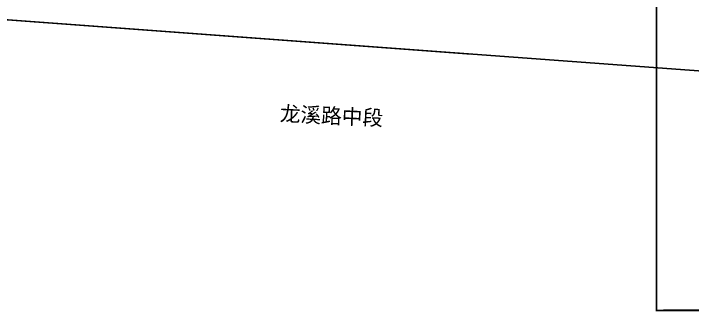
# Model space of a CAD drawing. Extents: x 529262 to 576451, y 2694391 to 2717535.
# Drawn here: x 564892.6 to 565071.8, y 2710128.8 to 2710207.3 of the extents above; entities that cross this region are included whole.
import ezdxf
from ezdxf.enums import TextEntityAlignment as Align
from ezdxf.xclip import XClip

# ---------------------------------------------------------------- set-up
doc = ezdxf.new("R2010")
doc.units = 0
doc.header["$XCLIPFRAME"] = 0
for name, color, linetype in [('PP-COM', 7, 'Continuous'), ('RD-红线', 7, 'Continuous'), ('RD-路名', 7, 'Continuous')]:
    doc.layers.add(name, color=color, linetype=linetype)
doc.styles.add('黑体', font='simhei.ttf')

# ---------------------------------------------------------------- blocks, each defined once
blk = doc.blocks.new('A$C19FD0107')
at = {"layer": 'RD-红线', "color": 8, "linetype": 'Continuous', "flags": 128}
blk.add_lwpolyline([(-6265.39, 15826.83), (-5984.48, 15806.06)], dxfattribs=at)
blk.add_lwpolyline([(-6265.39, 15826.83), (-5865.06, 15797.23, 0.001254), (-5849.97, 15796.15)], format="xyb", dxfattribs=at)

msp = doc.modelspace()

# ---------------------------------------------------------------- linework, layer by layer
at = {"const_width": 0.5}
msp.add_lwpolyline([(565062.29, 2710848.526), (565062.311, 2710129.036), (565387.805, 2710129.522), (565387.797, 2710202.437), (565633.664, 2710202.354), (565633.677, 2710848.495), (565062.29, 2710848.526)], dxfattribs=at)

# ---------------------------------------------------------------- block references
at = {"layer": 'PP-COM'}
ref = msp.add_blockref('A$C19FD0107', (570997.993, 2694390.603), dxfattribs=at)
XClip(ref).set_block_clipping_path([(-9366.4383134884, 14428.6043910822), (-3328.4480743363, 17452.7484863754)])

# ---------------------------------------------------------------- texts
at = {"layer": 'RD-路名', "color": 7, "style": '黑体'}
msp.add_text(' 龙溪路中段', height=4, rotation=357.40034, dxfattribs=at).set_placement((564975.154, 2710180.521), align=Align.MIDDLE)

doc.saveas('drawing.dxf')
